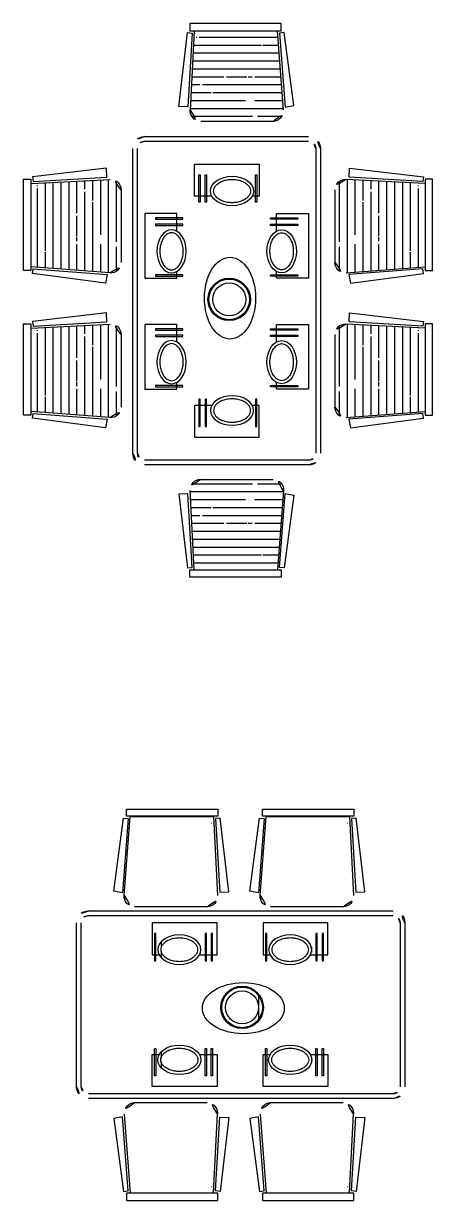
# Model space of a CAD drawing. Header units: millimetres. Extents: x -36495272392165 to 352544598049420, y -228287860276617 to 83349.
# Drawn here: x 961484830891.1 to 961484830959.8, y -675590104409.5 to -675590104211.9 of the extents above; entities that cross this region are included whole.
import ezdxf

# ---------------------------------------------------------------- set-up
doc = ezdxf.new("R2010")
doc.units = ezdxf.units.MM
doc.header["$MEASUREMENT"] = 0

# ---------------------------------------------------------------- blocks, each defined once
blk = doc.blocks.new('dining_sets')
at = {"color": 18, "true_color": 0x000000}
for p, q in [((12056.5, 5662.9), (12092.7, 5977.4)), ((12092.7, 5977.4), (12113.3, 5975.5)), ((12113.3, 5975.5), (12094.2, 5661)), ((12103.5, 6016.3), (12103.5, 5985.7)), ((12492.3, 6016.3), (12103.5, 6016.3)), ((12103.5, 5985.7), (12492.3, 5985.7)), ((12121.5, 5983.9), (12104.1, 5646.9)), ((12477, 5983.9), (12121.5, 5983.9)), ((12502.9, 5648.1), (12477, 5983.9)), ((12505.8, 5977.4), (12485.2, 5975.5)), ((12485.2, 5975.5), (12509.7, 5659.2)), ((12492.3, 5985.7), (12492.3, 6016.3)), ((12546.5, 5666.5), (12505.8, 5977.4)), ((12408.6, 5923.2), (12118.3, 5923.2)), ((12132.3, 5956.9), (12130.5, 5956.9)), ((12479.1, 5956.9), (12143.1, 5956.9)), ((12481.7, 5923.2), (12414, 5923.2)), ((12484.3, 5889.4), (12116.6, 5889.4)), ((12486.9, 5855.7), (12114.9, 5855.7)), ((12248.4, 5788.2), (12111.4, 5788.2)), ((12489.5, 5821.9), (12113.1, 5821.9)), ((12345.6, 5788.2), (12259.2, 5788.2)), ((12368.1, 5788.2), (12351, 5788.2)), ((12492.1, 5788.2), (12380.7, 5788.2)), ((12145.8, 5754.4), (12109.7, 5754.4)), ((12494.7, 5754.4), (12157.5, 5754.4)), ((12340.2, 5686.9), (12106.2, 5686.9)), ((12193.5, 5720.7), (12107.9, 5720.7)), ((12497.3, 5720.7), (12201.6, 5720.7)), ((12499.9, 5686.9), (12380.7, 5686.9)), ((12094.2, 5661), (12056.5, 5662.9)), ((12502.5, 5653.2), (12104.4, 5653.2)), ((12509.7, 5659.2), (12546.5, 5666.5)), ((12369.9, 5619.4), (12111.8, 5619.4)), ((12149.1, 5599.6), (12458.1, 5599.6)), ((12495.3, 5619.4), (12391.5, 5619.4)), ((11909.7, 5534), (12609.7, 5534)), ((11859.7, 4184), (11859.7, 5484)), ((11879.7, 4184), (11879.7, 5484)), ((11909.7, 5514), (12609.7, 5514)), ((12639.7, 5484), (12639.7, 4184)), ((12659.7, 5484), (12659.7, 4184)), ((11746.7, 5399.2), (11432.1, 5363)), ((11748.6, 5361.5), (11746.7, 5399.2)), ((12122.4, 5280.1), (12122.4, 5416.2)), ((12122.4, 5416.2), (12398.6, 5416.2)), ((12141, 5370.8), (12146.7, 5370.8)), ((12141, 5254.2), (12141, 5370.8)), ((12146.7, 5370.8), (12146.7, 5254.2)), ((12167.7, 5370.8), (12173.4, 5370.8)), ((12167.7, 5254.2), (12167.7, 5370.8)), ((12173.4, 5370.8), (12173.4, 5254.2)), ((12383.2, 5370.8), (12388.8, 5370.8)), ((12383.2, 5254.2), (12383.2, 5370.8)), ((12388.8, 5370.8), (12388.8, 5254.2)), ((12398.6, 5416.2), (12398.6, 5280.1)), ((12782.7, 5361.5), (12784.6, 5399.2)), ((12784.6, 5399.2), (13099.1, 5363)), ((11393.2, 5352.2), (11423.8, 5352.2)), ((11393.2, 4963.4), (11393.2, 5352.2)), ((11423.8, 5352.2), (11423.8, 4963.4)), ((11425.6, 5334.2), (11762.6, 5351.5)), ((11432.1, 5363), (11434, 5342.4)), ((11434, 5342.4), (11748.6, 5361.5)), ((11452.6, 5323.4), (11452.6, 5325.2)), ((11486.4, 5047.1), (11486.4, 5337.3)), ((11520.1, 4971.4), (11520.1, 5339)), ((11553.9, 4968.8), (11553.9, 5340.8)), ((11587.6, 4966.2), (11587.6, 5342.5)), ((11621.4, 5207.3), (11621.4, 5344.3)), ((11655.1, 5309.9), (11655.1, 5346)), ((11688.9, 5262.2), (11688.9, 5347.7)), ((11722.6, 5115.5), (11722.6, 5349.5)), ((11756.4, 4953.1), (11756.4, 5351.2)), ((11790.1, 5085.8), (11790.1, 5343.9)), ((12741.1, 5085.8), (12741.1, 5343.9)), ((13105.6, 5334.2), (12768.6, 5351.5)), ((12774.9, 4953.1), (12774.9, 5351.2)), ((13097.2, 5342.4), (12782.7, 5361.5)), ((12808.6, 5115.5), (12808.6, 5349.5)), ((12842.4, 5262.2), (12842.4, 5347.7)), ((12876.1, 5309.9), (12876.1, 5346)), ((12909.9, 5207.3), (12909.9, 5344.3)), ((12943.6, 4966.2), (12943.6, 5342.5)), ((12977.4, 4968.8), (12977.4, 5340.8)), ((13011.1, 4971.4), (13011.1, 5339)), ((13044.9, 5047.1), (13044.9, 5337.3)), ((13078.6, 5323.4), (13078.6, 5325.2)), ((13099.1, 5363), (13097.2, 5342.4)), ((13138, 5352.2), (13107.4, 5352.2)), ((13107.4, 5352.2), (13107.4, 4963.4)), ((13138, 4963.4), (13138, 5352.2)), ((11452.6, 4976.6), (11452.6, 5312.6)), ((11655.1, 4960.9), (11655.1, 5298.2)), ((11809.9, 5306.6), (11809.9, 4997.6)), ((12197, 5280.1), (12122.4, 5280.1)), ((12398.6, 5280.1), (12369.3, 5280.1)), ((12721.3, 5306.6), (12721.3, 4997.6)), ((12876.1, 4960.9), (12876.1, 5298.2)), ((13078.6, 4976.6), (13078.6, 5312.6)), ((11688.9, 4958.3), (11688.9, 5254.1)), ((12146.7, 5254.2), (12141, 5254.2)), ((12173.4, 5254.2), (12167.7, 5254.2)), ((12388.8, 5254.2), (12383.2, 5254.2)), ((12842.4, 4958.3), (12842.4, 5254.1)), ((11621.4, 5110.1), (11621.4, 5196.5)), ((11910.7, 5206), (11910.7, 4929.8)), ((12046.7, 5206), (11910.7, 5206)), ((11956, 5187.3), (11956, 5181.7)), ((12072.7, 5187.3), (11956, 5187.3)), ((11956, 5181.7), (12072.7, 5181.7)), ((12046.7, 5131.4), (12046.7, 5206)), ((12072.7, 5181.7), (12072.7, 5187.3)), ((12446.7, 5181.7), (12446.7, 5187.3)), ((12446.7, 5187.3), (12563.3, 5187.3)), ((12563.3, 5181.7), (12446.7, 5181.7)), ((12472.6, 5206), (12608.7, 5206)), ((12472.6, 5131.4), (12472.6, 5206)), ((12563.3, 5187.3), (12563.3, 5181.7)), ((12608.7, 5206), (12608.7, 4929.8)), ((12909.9, 5110.1), (12909.9, 5196.5)), ((11956, 5160.6), (11956, 5154.9)), ((12072.7, 5160.6), (11956, 5160.6)), ((11956, 5154.9), (12072.7, 5154.9)), ((12072.7, 5154.9), (12072.7, 5160.6)), ((12446.7, 5154.9), (12446.7, 5160.6)), ((12446.7, 5160.6), (12563.3, 5160.6)), ((12563.3, 5154.9), (12446.7, 5154.9)), ((12563.3, 5160.6), (12563.3, 5154.9)), ((11621.4, 5087.6), (11621.4, 5104.7)), ((11621.4, 4963.6), (11621.4, 5075)), ((11722.6, 4955.7), (11722.6, 5075)), ((12808.6, 4955.7), (12808.6, 5075)), ((12909.9, 5087.6), (12909.9, 5104.7)), ((12909.9, 4963.6), (12909.9, 5075)), ((11486.4, 4974), (11486.4, 5041.7)), ((11790.1, 4960.3), (11790.1, 5064.2)), ((12741.1, 4960.3), (12741.1, 5064.2)), ((13044.9, 4974), (13044.9, 5041.7)), ((11761.5, 4952.7), (11425.6, 4978.7)), ((11432.1, 4949.9), (11434, 4970.5)), ((11434, 4970.5), (11750.4, 4946)), ((12769.8, 4952.7), (13105.6, 4978.7)), ((13097.2, 4970.5), (12780.9, 4946)), ((13099.1, 4949.9), (13097.2, 4970.5)), ((11423.8, 4963.4), (11393.2, 4963.4)), ((11743.1, 4909.2), (11432.1, 4949.9)), ((11750.4, 4946), (11743.1, 4909.2)), ((11910.7, 4929.8), (12046.7, 4929.8)), ((11956, 4945.2), (11956, 4939.5)), ((12072.7, 4945.2), (11956, 4945.2)), ((11956, 4939.5), (12072.7, 4939.5)), ((12046.7, 4929.8), (12046.7, 4959)), ((12072.7, 4939.5), (12072.7, 4945.2)), ((12446.7, 4939.5), (12446.7, 4945.2)), ((12446.7, 4945.2), (12563.3, 4945.2)), ((12563.3, 4939.5), (12446.7, 4939.5)), ((12472.6, 4929.8), (12472.6, 4959)), ((12608.7, 4929.8), (12472.6, 4929.8)), ((12563.3, 4945.2), (12563.3, 4939.5)), ((12780.9, 4946), (12788.2, 4909.2)), ((12788.2, 4909.2), (13099.1, 4949.9)), ((13107.4, 4963.4), (13138, 4963.4)), ((11746.7, 4782.2), (11432.1, 4746.1)), ((11748.6, 4744.5), (11746.7, 4782.2)), ((12782.7, 4744.5), (12784.6, 4782.2)), ((12784.6, 4782.2), (13099.1, 4746.1)), ((11393.2, 4735.2), (11423.8, 4735.2)), ((11393.2, 4346.4), (11393.2, 4735.2)), ((11423.8, 4735.2), (11423.8, 4346.4)), ((11425.6, 4717.2), (11762.6, 4734.6)), ((11432.1, 4746.1), (11434, 4725.4)), ((11434, 4725.4), (11748.6, 4744.5)), ((11486.4, 4430.1), (11486.4, 4720.4)), ((11520.1, 4354.4), (11520.1, 4722.1)), ((11553.9, 4351.8), (11553.9, 4723.9)), ((11587.6, 4349.2), (11587.6, 4725.6)), ((11621.4, 4590.3), (11621.4, 4727.3)), ((11655.1, 4692.9), (11655.1, 4729.1)), ((11688.9, 4645.2), (11688.9, 4730.8)), ((11722.6, 4498.5), (11722.6, 4732.5)), ((11756.4, 4336.2), (11756.4, 4734.3)), ((11790.1, 4468.8), (11790.1, 4727)), ((11910.7, 4733), (11910.7, 4456.8)), ((12046.7, 4733), (11910.7, 4733)), ((12046.7, 4658.4), (12046.7, 4733)), ((12472.6, 4733), (12608.7, 4733)), ((12472.6, 4658.4), (12472.6, 4733)), ((12608.7, 4733), (12608.7, 4456.8)), ((12741.1, 4468.8), (12741.1, 4727)), ((13105.6, 4717.2), (12768.6, 4734.6)), ((12774.9, 4336.2), (12774.9, 4734.3)), ((13097.2, 4725.4), (12782.7, 4744.5)), ((12808.6, 4498.5), (12808.6, 4732.5)), ((12842.4, 4645.2), (12842.4, 4730.8)), ((12876.1, 4692.9), (12876.1, 4729.1)), ((12909.9, 4590.3), (12909.9, 4727.3)), ((12943.6, 4349.2), (12943.6, 4725.6)), ((12977.4, 4351.8), (12977.4, 4723.9)), ((13011.1, 4354.4), (13011.1, 4722.1)), ((13044.9, 4430.1), (13044.9, 4720.4)), ((13099.1, 4746.1), (13097.2, 4725.4)), ((13107.4, 4735.2), (13107.4, 4346.4)), ((13138, 4735.2), (13107.4, 4735.2)), ((13138, 4346.4), (13138, 4735.2)), ((11452.6, 4706.4), (11452.6, 4708.2)), ((11452.6, 4359.7), (11452.6, 4695.6)), ((11655.1, 4344), (11655.1, 4681.2)), ((11809.9, 4689.7), (11809.9, 4380.7)), ((11956, 4714.4), (11956, 4708.7)), ((12072.7, 4714.4), (11956, 4714.4)), ((11956, 4708.7), (12072.7, 4708.7)), ((11956, 4687.6), (11956, 4682)), ((12072.7, 4687.6), (11956, 4687.6)), ((11956, 4682), (12072.7, 4682)), ((12072.7, 4708.7), (12072.7, 4714.4)), ((12072.7, 4682), (12072.7, 4687.6)), ((12446.7, 4708.7), (12446.7, 4714.4)), ((12446.7, 4714.4), (12563.3, 4714.4)), ((12563.3, 4708.7), (12446.7, 4708.7)), ((12446.7, 4682), (12446.7, 4687.6)), ((12446.7, 4687.6), (12563.3, 4687.6)), ((12563.3, 4682), (12446.7, 4682)), ((12563.3, 4714.4), (12563.3, 4708.7)), ((12563.3, 4687.6), (12563.3, 4682)), ((12721.3, 4689.7), (12721.3, 4380.7)), ((12876.1, 4344), (12876.1, 4681.2)), ((13078.6, 4706.4), (13078.6, 4708.2)), ((13078.6, 4359.7), (13078.6, 4695.6)), ((11688.9, 4341.4), (11688.9, 4637.1)), ((12842.4, 4341.4), (12842.4, 4637.1)), ((11621.4, 4493.1), (11621.4, 4579.5)), ((12909.9, 4493.1), (12909.9, 4579.5)), ((11621.4, 4470.6), (11621.4, 4487.7)), ((11956, 4472.2), (11956, 4466.5)), ((12072.7, 4472.2), (11956, 4472.2)), ((12046.7, 4456.8), (12046.7, 4486)), ((12072.7, 4466.5), (12072.7, 4472.2)), ((12446.7, 4466.5), (12446.7, 4472.2)), ((12446.7, 4472.2), (12563.3, 4472.2)), ((12472.6, 4456.8), (12472.6, 4486)), ((12563.3, 4472.2), (12563.3, 4466.5)), ((12909.9, 4470.6), (12909.9, 4487.7)), ((11486.4, 4357.1), (11486.4, 4424.7)), ((11621.4, 4346.6), (11621.4, 4458)), ((11722.6, 4338.8), (11722.6, 4458)), ((11790.1, 4343.4), (11790.1, 4447.2)), ((11910.7, 4456.8), (12046.7, 4456.8)), ((11956, 4466.5), (12072.7, 4466.5)), ((12563.3, 4466.5), (12446.7, 4466.5)), ((12608.7, 4456.8), (12472.6, 4456.8)), ((12741.1, 4343.4), (12741.1, 4447.2)), ((12808.6, 4338.8), (12808.6, 4458)), ((12909.9, 4346.6), (12909.9, 4458)), ((13044.9, 4357.1), (13044.9, 4424.7)), ((12197, 4387.9), (12122.4, 4387.9)), ((12122.4, 4387.9), (12122.4, 4251.8)), ((12146.7, 4413.8), (12141, 4413.8)), ((12141, 4413.8), (12141, 4297.2)), ((12146.7, 4297.2), (12146.7, 4413.8)), ((12173.4, 4413.8), (12167.7, 4413.8)), ((12167.7, 4413.8), (12167.7, 4297.2)), ((12173.4, 4297.2), (12173.4, 4413.8)), ((12398.6, 4387.9), (12369.3, 4387.9)), ((12388.8, 4413.8), (12383.2, 4413.8)), ((12383.2, 4413.8), (12383.2, 4297.2)), ((12388.8, 4297.2), (12388.8, 4413.8)), ((12398.6, 4251.8), (12398.6, 4387.9)), ((11423.8, 4346.4), (11393.2, 4346.4)), ((11761.5, 4335.8), (11425.6, 4361.7)), ((11432.1, 4332.9), (11434, 4353.6)), ((11743.1, 4292.3), (11432.1, 4332.9)), ((11434, 4353.6), (11750.4, 4329.1)), ((11750.4, 4329.1), (11743.1, 4292.3)), ((12769.8, 4335.8), (13105.6, 4361.7)), ((13097.2, 4353.6), (12780.9, 4329.1)), ((12780.9, 4329.1), (12788.2, 4292.3)), ((12788.2, 4292.3), (13099.1, 4332.9)), ((13099.1, 4332.9), (13097.2, 4353.6)), ((13107.4, 4346.4), (13138, 4346.4)), ((12141, 4297.2), (12146.7, 4297.2)), ((12167.7, 4297.2), (12173.4, 4297.2)), ((12383.2, 4297.2), (12388.8, 4297.2)), ((12122.4, 4251.8), (12398.6, 4251.8)), ((12609.7, 4154), (11909.7, 4154)), ((12609.7, 4134), (11909.7, 4134)), ((12149.1, 4072.4), (12458.1, 4072.4)), ((12121.5, 3688.1), (12104.1, 4025)), ((12502.5, 4018.8), (12104.4, 4018.8)), ((12369.9, 4052.6), (12111.8, 4052.6)), ((12495.3, 4052.6), (12391.5, 4052.6)), ((12502.9, 4023.9), (12477, 3688.1)), ((12094.2, 4011), (12056.5, 4009.1)), ((12056.5, 4009.1), (12092.7, 3694.5)), ((12113.3, 3696.4), (12094.2, 4011)), ((12340.2, 3985.1), (12106.2, 3985.1)), ((12499.9, 3985.1), (12380.7, 3985.1)), ((12485.2, 3696.4), (12509.7, 4012.8)), ((12546.5, 4005.5), (12505.8, 3694.5)), ((12509.7, 4012.8), (12546.5, 4005.5)), ((12193.5, 3951.3), (12107.9, 3951.3)), ((12145.8, 3917.6), (12109.7, 3917.6)), ((12494.7, 3917.6), (12157.5, 3917.6)), ((12497.3, 3951.3), (12201.6, 3951.3)), ((12248.4, 3883.8), (12111.4, 3883.8)), ((12345.6, 3883.8), (12259.2, 3883.8)), ((12368.1, 3883.8), (12351, 3883.8)), ((12492.1, 3883.8), (12380.7, 3883.8)), ((12489.5, 3850.1), (12113.1, 3850.1)), ((12486.9, 3816.3), (12114.9, 3816.3)), ((12484.3, 3782.6), (12116.6, 3782.6)), ((12408.6, 3748.8), (12118.3, 3748.8)), ((12479.1, 3715.1), (12120.1, 3715.1)), ((12481.7, 3748.8), (12414, 3748.8)), ((12092.7, 3694.5), (12113.3, 3696.4)), ((12103.5, 3655.7), (12103.5, 3686.3)), ((12103.5, 3686.3), (12492.3, 3686.3)), ((12505.8, 3694.5), (12485.2, 3696.4)), ((12492.3, 3686.3), (12492.3, 3655.7)), ((12492.3, 3655.7), (12103.5, 3655.7)), ((11833.2, 2636.1), (11833.2, 2666.7)), ((11833.2, 2666.7), (12222, 2666.7)), ((12222, 2666.7), (12222, 2636.1)), ((12413.4, 2666.7), (12802.2, 2666.7)), ((12413.4, 2636.1), (12413.4, 2666.7)), ((12802.2, 2666.7), (12802.2, 2636.1)), ((11779, 2316.9), (11819.7, 2627.8)), ((11840.3, 2625.9), (11815.8, 2309.6)), ((11819.7, 2627.8), (11840.3, 2625.9)), ((11822.6, 2298.5), (11848.5, 2634.3)), ((12222, 2636.1), (11833.2, 2636.1)), ((11848.5, 2634.3), (12204, 2634.3)), ((11968.5, 2636.1), (11970.3, 2634.3)), ((12041.3, 2636.1), (12041.3, 2634.3)), ((12204, 2634.3), (12221.4, 2297.3)), ((12232.8, 2627.8), (12212.2, 2625.9)), ((12212.2, 2625.9), (12231.3, 2311.4)), ((12269, 2313.3), (12232.8, 2627.8)), ((12359.2, 2316.9), (12399.9, 2627.8)), ((12420.5, 2625.9), (12396, 2309.6)), ((12399.9, 2627.8), (12420.5, 2625.9)), ((12402.7, 2298.5), (12428.7, 2634.3)), ((12802.2, 2636.1), (12413.4, 2636.1)), ((12428.7, 2634.3), (12784.2, 2634.3)), ((12548.7, 2636.1), (12550.5, 2634.3)), ((12621.4, 2636.1), (12621.4, 2634.3)), ((12784.2, 2634.3), (12801.6, 2297.3)), ((12813, 2627.8), (12792.4, 2625.9)), ((12792.4, 2625.9), (12811.5, 2311.4)), ((12849.2, 2313.3), (12813, 2627.8)), ((12193.2, 2607.3), (12195, 2607.3)), ((12773.4, 2607.3), (12775.2, 2607.3)), ((11815.8, 2309.6), (11779, 2316.9)), ((12231.3, 2311.4), (12269, 2313.3)), ((12396, 2309.6), (12359.2, 2316.9)), ((12811.5, 2311.4), (12849.2, 2313.3)), ((11669.8, 2232), (12969.8, 2232)), ((11669.8, 2212), (12969.8, 2212)), ((12176.4, 2250), (11867.4, 2250)), ((12756.6, 2250), (12447.6, 2250)), ((11619.8, 1482), (11619.8, 2182)), ((11639.8, 1482), (11639.8, 2182)), ((11942.6, 2181), (11942.6, 2045)), ((12218.8, 2181), (11942.6, 2181)), ((12218.8, 2045), (12218.8, 2181)), ((12691.8, 2181), (12415.5, 2181)), ((12415.5, 2181), (12415.5, 2045)), ((12691.8, 2045), (12691.8, 2181)), ((12999.8, 2182), (12999.8, 1482)), ((13019.8, 2182), (13019.8, 1482)), ((11952.3, 2135.7), (11952.3, 2019)), ((11957.9, 2135.7), (11952.3, 2135.7)), ((11957.9, 2019), (11957.9, 2135.7)), ((12167.7, 2135.7), (12167.7, 2019)), ((12173.4, 2135.7), (12167.7, 2135.7)), ((12173.4, 2019), (12173.4, 2135.7)), ((12194.5, 2135.7), (12194.5, 2019)), ((12200.1, 2135.7), (12194.5, 2135.7)), ((12200.1, 2019), (12200.1, 2135.7)), ((12425.3, 2135.7), (12425.3, 2019)), ((12430.9, 2135.7), (12425.3, 2135.7)), ((12430.9, 2019), (12430.9, 2135.7)), ((12640.7, 2135.7), (12640.7, 2019)), ((12646.4, 2135.7), (12640.7, 2135.7)), ((12646.4, 2019), (12646.4, 2135.7)), ((12667.5, 2135.7), (12667.5, 2019)), ((12673.1, 2135.7), (12667.5, 2135.7)), ((12673.1, 2019), (12673.1, 2135.7)), ((11980, 2100.1), (11980, 2074.4)), ((11980, 2059.2), (11980, 2033.6)), ((12621.4, 2078), (12621.4, 2055.7)), ((11942.6, 2045), (11971.8, 2045)), ((11952.3, 2019), (11957.9, 2019)), ((12144.2, 2045), (12218.8, 2045)), ((12167.7, 2019), (12173.4, 2019)), ((12194.5, 2019), (12200.1, 2019)), ((12415.5, 2045), (12444.8, 2045)), ((12425.3, 2019), (12430.9, 2019)), ((12617.1, 2045), (12691.8, 2045)), ((12640.7, 2019), (12646.4, 2019)), ((12667.5, 2019), (12673.1, 2019)), ((12396.4, 1877.6), (12396.4, 1763.7)), ((11942.6, 1619.1), (11971.8, 1619.1)), ((11942.6, 1483), (11942.6, 1619.1)), ((11952.3, 1645), (11957.9, 1645)), ((11952.3, 1528.4), (11952.3, 1645)), ((11957.9, 1645), (11957.9, 1528.4)), ((11980, 1630.4), (11980, 1604.8)), ((12144.2, 1619.1), (12218.8, 1619.1)), ((12167.7, 1645), (12173.4, 1645)), ((12167.7, 1528.4), (12167.7, 1645)), ((12173.4, 1645), (12173.4, 1528.4)), ((12194.5, 1645), (12200.1, 1645)), ((12194.5, 1528.4), (12194.5, 1645)), ((12200.1, 1645), (12200.1, 1528.4)), ((12218.8, 1619.1), (12218.8, 1483)), ((12415.5, 1619.1), (12444.8, 1619.1)), ((12415.5, 1483), (12415.5, 1619.1)), ((12425.3, 1645), (12430.9, 1645)), ((12425.3, 1528.4), (12425.3, 1645)), ((12430.9, 1645), (12430.9, 1528.4)), ((12617.1, 1619.1), (12691.8, 1619.1)), ((12621.4, 1608.4), (12621.4, 1586.1)), ((12640.7, 1645), (12646.4, 1645)), ((12640.7, 1528.4), (12640.7, 1645)), ((12646.4, 1645), (12646.4, 1528.4)), ((12667.5, 1645), (12673.1, 1645)), ((12667.5, 1528.4), (12667.5, 1645)), ((12673.1, 1645), (12673.1, 1528.4)), ((12691.8, 1619.1), (12691.8, 1483)), ((11980, 1589.6), (11980, 1564)), ((11957.9, 1528.4), (11952.3, 1528.4)), ((12173.4, 1528.4), (12167.7, 1528.4)), ((12200.1, 1528.4), (12194.5, 1528.4)), ((12430.9, 1528.4), (12425.3, 1528.4)), ((12646.4, 1528.4), (12640.7, 1528.4)), ((12673.1, 1528.4), (12667.5, 1528.4)), ((12218.8, 1483), (11942.6, 1483)), ((12691.8, 1483), (12415.5, 1483)), ((12969.8, 1452), (11669.8, 1452)), ((12969.8, 1432), (11669.8, 1432)), ((12176.4, 1414.1), (11867.4, 1414.1)), ((12756.6, 1414.1), (12447.6, 1414.1)), ((11822.6, 1365.6), (11848.5, 1029.8)), ((12204, 1029.8), (12221.4, 1366.7)), ((12402.7, 1365.6), (12428.7, 1029.8)), ((12784.2, 1029.8), (12801.6, 1366.7)), ((11815.8, 1354.5), (11779, 1347.2)), ((11779, 1347.2), (11819.7, 1036.2)), ((11840.3, 1038.1), (11815.8, 1354.5)), ((12212.2, 1038.1), (12231.3, 1352.7)), ((12231.3, 1352.7), (12269, 1350.8)), ((12269, 1350.8), (12232.8, 1036.2)), ((12396, 1354.5), (12359.2, 1347.2)), ((12359.2, 1347.2), (12399.9, 1036.2)), ((12420.5, 1038.1), (12396, 1354.5)), ((12792.4, 1038.1), (12811.5, 1352.7)), ((12811.5, 1352.7), (12849.2, 1350.8)), ((12849.2, 1350.8), (12813, 1036.2)), ((12193.2, 1056.8), (12195, 1056.8)), ((12773.4, 1056.8), (12775.2, 1056.8)), ((11819.7, 1036.2), (11840.3, 1038.1)), ((12222, 1028), (11833.2, 1028)), ((11833.2, 1028), (11833.2, 997.4)), ((11968.5, 1028), (11970.3, 1029.8)), ((12041.3, 1028), (12041.3, 1029.8)), ((12232.8, 1036.2), (12212.2, 1038.1)), ((12222, 997.4), (12222, 1028)), ((12399.9, 1036.2), (12420.5, 1038.1)), ((12802.2, 1028), (12413.4, 1028)), ((12413.4, 1028), (12413.4, 997.4)), ((12548.7, 1028), (12550.5, 1029.8)), ((12621.4, 1028), (12621.4, 1029.8)), ((12813, 1036.2), (12792.4, 1038.1)), ((12802.2, 997.4), (12802.2, 1028)), ((11833.2, 997.4), (12222, 997.4)), ((12413.4, 997.4), (12802.2, 997.4))]:
    blk.add_line(p, q, dxfattribs=at)
for centre, radius in [((12271, 4840), 90.7), ((12271, 4840), 86.7), ((12271, 4840), 70.5), ((12325.8, 1820.7), 90.7), ((12325.8, 1820.7), 86.7), ((12325.8, 1820.7), 70.5)]:
    blk.add_circle(centre, radius, dxfattribs=at)
for centre, radius, start, end in [((12149.1, 5644.6), 45, 177.0506, 270), ((12458.1, 5644.6), 45, 270, 4.4192), ((11909.7, 5484), 50, 90, 180), ((12609.7, 5484), 50, 0, 90), ((11909.7, 5484), 30, 90, 180), ((12609.7, 5484), 30, 0, 90), ((11764.9, 5306.6), 45, 0, 92.9494), ((12766.3, 5306.6), 45, 87.0506, 180), ((11764.9, 4997.6), 45, 265.5808, 0), ((12766.3, 4997.6), 45, 180, 274.4192), ((11764.9, 4689.7), 45, 0, 92.9494), ((12766.3, 4689.7), 45, 87.0506, 180), ((11764.9, 4380.7), 45, 265.5808, 0), ((12766.3, 4380.7), 45, 180, 274.4192), ((11909.7, 4184), 50, 180, 270), ((11909.7, 4184), 30, 180, 270), ((12609.7, 4184), 30, 270, 0), ((12609.7, 4184), 50, 270, 0), ((12149.1, 4027.4), 45, 90, 182.9494), ((12458.1, 4027.4), 45, 355.5808, 90), ((11867.4, 2295), 45, 175.5808, 270), ((12176.4, 2295), 45, 270, 2.9494), ((12447.6, 2295), 45, 175.5808, 270), ((12756.6, 2295), 45, 270, 2.9494), ((11669.8, 2182), 50, 90, 180), ((11669.8, 2182), 30, 90, 180), ((12969.8, 2182), 50, 360, 90), ((12969.8, 2182), 30, 360, 90), ((11669.8, 1482), 50, 180, 270), ((11669.8, 1482), 30, 180, 270), ((12969.8, 1482), 50, 270, 0), ((12969.8, 1482), 30, 270, 0), ((11867.4, 1369.1), 45, 90, 184.4192), ((12176.4, 1369.1), 45, 357.0506, 90), ((12447.6, 1369.1), 45, 90, 184.4192), ((12756.6, 1369.1), 45, 357.0506, 90)]:
    blk.add_arc(centre, radius, start, end, dxfattribs=at)
for centre, major_axis, ratio in [((12283.1, 5302), (-91.9, 0), 0.682819), ((12494.5, 5045.2), (0, 91.9), 0.682819), ((12274.3, 4845.3), (0, -174.6), 0.62413), ((12494.5, 4572.2), (0, 91.9), 0.682819), ((12331.1, 1817.4), (-174.6, 0), 0.62413), ((12058, 1597.2), (91.9, 0), 0.682819), ((12531, 1597.2), (91.9, 0), 0.682819)]:
    blk.add_ellipse(centre, major_axis=major_axis, ratio=ratio, dxfattribs=at)
at = {"color": 18, "true_color": 0x000000, "extrusion": (0, 0, -1)}
for centre, major_axis in [((12024.9, 5045.2), (0, 91.9)), ((12024.9, 4572.2), (0, 91.9)), ((12283.1, 4366), (-91.9, 0)), ((12058, 2066.8), (91.9, 0)), ((12531, 2066.8), (91.9, 0))]:
    blk.add_ellipse(centre, major_axis=major_axis, ratio=0.682819, dxfattribs=at)
at = {"color": 18, "true_color": 0x000000}
for points in [[(12204.2, 5302), (12204.2, 5298.5), (12204.7, 5294.9), (12207.5, 5287.3), (12209.8, 5283.4), (12214.6, 5277.6), (12216.4, 5275.6), (12220.6, 5271.8), (12222.9, 5270), (12230.5, 5264.8), (12236.4, 5261.8), (12246, 5258.1), (12249.3, 5257), (12256.1, 5255.2), (12259.5, 5254.4), (12266.3, 5253.3), (12269.8, 5252.8), (12276.5, 5252.3), (12279.7, 5252.2), (12286.6, 5252.2), (12289.8, 5252.3), (12296.5, 5252.8), (12300, 5253.3), (12306.8, 5254.4), (12310.2, 5255.2), (12317, 5257), (12320.3, 5258.1), (12329.9, 5261.8), (12335.8, 5264.8), (12343.4, 5270), (12345.7, 5271.8), (12349.9, 5275.6), (12351.7, 5277.6), (12356.5, 5283.4), (12358.7, 5287.3), (12361.5, 5294.9), (12362.1, 5298.5), (12362.1, 5305.4), (12361.5, 5309), (12358.7, 5316.6), (12356.5, 5320.6), (12351.7, 5326.4), (12349.9, 5328.3), (12345.7, 5332.1), (12343.4, 5333.9), (12335.8, 5339.1), (12329.9, 5342.2), (12320.3, 5345.8), (12317, 5346.9), (12310.2, 5348.7), (12306.8, 5349.5), (12300, 5350.7), (12296.5, 5351.1), (12289.8, 5351.7), (12286.6, 5351.8), (12279.7, 5351.8), (12276.5, 5351.7), (12269.8, 5351.1), (12266.3, 5350.7), (12259.5, 5349.5), (12256.1, 5348.7), (12249.3, 5346.9), (12246, 5345.8), (12236.4, 5342.2), (12230.5, 5339.1), (12222.9, 5333.9), (12220.6, 5332.1), (12216.4, 5328.3), (12214.6, 5326.4), (12209.8, 5320.6), (12207.5, 5316.6), (12204.7, 5309), (12204.2, 5305.4), (12204.2, 5302)], [(12024.9, 5124.2), (12028.3, 5124.2), (12031.9, 5123.6), (12039.5, 5120.8), (12043.4, 5118.6), (12049.3, 5113.8), (12051.2, 5111.9), (12055, 5107.7), (12056.8, 5105.4), (12062, 5097.8), (12065.1, 5091.9), (12068.7, 5082.3), (12069.8, 5079), (12071.6, 5072.3), (12072.4, 5068.8), (12073.6, 5062), (12074, 5058.5), (12074.5, 5051.8), (12074.7, 5048.6), (12074.7, 5041.7), (12074.5, 5038.5), (12074, 5031.8), (12073.6, 5028.3), (12072.4, 5021.6), (12071.6, 5018.1), (12069.8, 5011.4), (12068.7, 5008.1), (12065.1, 4998.5), (12062, 4992.6), (12056.8, 4985), (12055, 4982.6), (12051.2, 4978.5), (12049.3, 4976.6), (12043.4, 4971.8), (12039.5, 4969.6), (12031.9, 4966.8), (12028.3, 4966.2), (12021.4, 4966.2), (12017.8, 4966.8), (12010.2, 4969.6), (12006.3, 4971.8), (12000.4, 4976.6), (11998.5, 4978.5), (11994.7, 4982.6), (11992.9, 4985), (11987.7, 4992.6), (11984.7, 4998.5), (11981, 5008.1), (11979.9, 5011.4), (11978.1, 5018.1), (11977.3, 5021.6), (11976.2, 5028.3), (11975.7, 5031.8), (11975.2, 5038.5), (11975, 5041.7), (11975, 5048.6), (11975.2, 5051.8), (11975.7, 5058.5), (11976.2, 5062), (11977.3, 5068.8), (11978.1, 5072.3), (11979.9, 5079), (11981, 5082.3), (11984.7, 5091.9), (11987.7, 5097.8), (11992.9, 5105.4), (11994.7, 5107.7), (11998.5, 5111.9), (12000.4, 5113.8), (12006.3, 5118.6), (12010.2, 5120.8), (12017.8, 5123.6), (12021.4, 5124.2), (12024.9, 5124.2)], [(12494.5, 5124.2), (12491, 5124.2), (12487.4, 5123.6), (12479.9, 5120.8), (12475.9, 5118.6), (12470.1, 5113.8), (12468.1, 5111.9), (12464.3, 5107.7), (12462.5, 5105.4), (12457.3, 5097.8), (12454.3, 5091.9), (12450.6, 5082.3), (12449.5, 5079), (12447.7, 5072.3), (12447, 5068.8), (12445.8, 5062), (12445.4, 5058.5), (12444.8, 5051.8), (12444.7, 5048.6), (12444.7, 5041.7), (12444.8, 5038.5), (12445.4, 5031.8), (12445.8, 5028.3), (12447, 5021.6), (12447.7, 5018.1), (12449.5, 5011.4), (12450.6, 5008.1), (12454.3, 4998.5), (12457.3, 4992.6), (12462.5, 4985), (12464.3, 4982.6), (12468.1, 4978.5), (12470.1, 4976.6), (12475.9, 4971.8), (12479.9, 4969.6), (12487.4, 4966.8), (12491, 4966.2), (12497.9, 4966.2), (12501.5, 4966.8), (12509.1, 4969.6), (12513.1, 4971.8), (12518.9, 4976.6), (12520.8, 4978.5), (12524.6, 4982.6), (12526.4, 4985), (12531.6, 4992.6), (12534.7, 4998.5), (12538.4, 5008.1), (12539.4, 5011.4), (12541.2, 5018.1), (12542, 5021.6), (12543.2, 5028.3), (12543.6, 5031.8), (12544.2, 5038.5), (12544.3, 5041.7), (12544.3, 5048.6), (12544.2, 5051.8), (12543.6, 5058.5), (12543.2, 5062), (12542, 5068.8), (12541.2, 5072.3), (12539.4, 5079), (12538.4, 5082.3), (12534.7, 5091.9), (12531.6, 5097.8), (12526.4, 5105.4), (12524.6, 5107.7), (12520.8, 5111.9), (12518.9, 5113.8), (12513.1, 5118.6), (12509.1, 5120.8), (12501.5, 5123.6), (12497.9, 5124.2), (12494.5, 5124.2)], [(12024.9, 4651.2), (12028.3, 4651.2), (12031.9, 4650.6), (12039.5, 4647.8), (12043.4, 4645.6), (12049.3, 4640.8), (12051.2, 4638.9), (12055, 4634.8), (12056.8, 4632.4), (12062, 4624.8), (12065.1, 4618.9), (12068.7, 4609.3), (12069.8, 4606), (12071.6, 4599.3), (12072.4, 4595.8), (12073.6, 4589.1), (12074, 4585.6), (12074.5, 4578.9), (12074.7, 4575.7), (12074.7, 4568.8), (12074.5, 4565.6), (12074, 4558.9), (12073.6, 4555.3), (12072.4, 4548.6), (12071.6, 4545.1), (12069.8, 4538.4), (12068.7, 4535.1), (12065.1, 4525.5), (12062, 4519.6), (12056.8, 4512), (12055, 4509.7), (12051.2, 4505.5), (12049.3, 4503.6), (12043.4, 4498.8), (12039.5, 4496.6), (12031.9, 4493.8), (12028.3, 4493.2), (12021.4, 4493.2), (12017.8, 4493.8), (12010.2, 4496.6), (12006.3, 4498.8), (12000.4, 4503.6), (11998.5, 4505.5), (11994.7, 4509.7), (11992.9, 4512), (11987.7, 4519.6), (11984.7, 4525.5), (11981, 4535.1), (11979.9, 4538.4), (11978.1, 4545.1), (11977.3, 4548.6), (11976.2, 4555.3), (11975.7, 4558.9), (11975.2, 4565.6), (11975, 4568.8), (11975, 4575.7), (11975.2, 4578.9), (11975.7, 4585.6), (11976.2, 4589.1), (11977.3, 4595.8), (11978.1, 4599.3), (11979.9, 4606), (11981, 4609.3), (11984.7, 4618.9), (11987.7, 4624.8), (11992.9, 4632.4), (11994.7, 4634.8), (11998.5, 4638.9), (12000.4, 4640.8), (12006.3, 4645.6), (12010.2, 4647.8), (12017.8, 4650.6), (12021.4, 4651.2), (12024.9, 4651.2)], [(12494.5, 4651.2), (12491, 4651.2), (12487.4, 4650.6), (12479.9, 4647.8), (12475.9, 4645.6), (12470.1, 4640.8), (12468.1, 4638.9), (12464.3, 4634.8), (12462.5, 4632.4), (12457.3, 4624.8), (12454.3, 4618.9), (12450.6, 4609.3), (12449.5, 4606), (12447.7, 4599.3), (12447, 4595.8), (12445.8, 4589.1), (12445.4, 4585.6), (12444.8, 4578.9), (12444.7, 4575.7), (12444.7, 4568.8), (12444.8, 4565.6), (12445.4, 4558.9), (12445.8, 4555.3), (12447, 4548.6), (12447.7, 4545.1), (12449.5, 4538.4), (12450.6, 4535.1), (12454.3, 4525.5), (12457.3, 4519.6), (12462.5, 4512), (12464.3, 4509.7), (12468.1, 4505.5), (12470.1, 4503.6), (12475.9, 4498.8), (12479.9, 4496.6), (12487.4, 4493.8), (12491, 4493.2), (12497.9, 4493.2), (12501.5, 4493.8), (12509.1, 4496.6), (12513.1, 4498.8), (12518.9, 4503.6), (12520.8, 4505.5), (12524.6, 4509.7), (12526.4, 4512), (12531.6, 4519.6), (12534.7, 4525.5), (12538.4, 4535.1), (12539.4, 4538.4), (12541.2, 4545.1), (12542, 4548.6), (12543.2, 4555.3), (12543.6, 4558.9), (12544.2, 4565.6), (12544.3, 4568.8), (12544.3, 4575.7), (12544.2, 4578.9), (12543.6, 4585.6), (12543.2, 4589.1), (12542, 4595.8), (12541.2, 4599.3), (12539.4, 4606), (12538.4, 4609.3), (12534.7, 4618.9), (12531.6, 4624.8), (12526.4, 4632.4), (12524.6, 4634.8), (12520.8, 4638.9), (12518.9, 4640.8), (12513.1, 4645.6), (12509.1, 4647.8), (12501.5, 4650.6), (12497.9, 4651.2), (12494.5, 4651.2)], [(12204.2, 4366), (12204.2, 4369.5), (12204.7, 4373.1), (12207.5, 4380.6), (12209.8, 4384.6), (12214.6, 4390.4), (12216.4, 4392.4), (12220.6, 4396.2), (12222.9, 4398), (12230.5, 4403.2), (12236.4, 4406.2), (12246, 4409.9), (12249.3, 4411), (12256.1, 4412.8), (12259.5, 4413.5), (12266.3, 4414.7), (12269.8, 4415.1), (12276.5, 4415.7), (12279.7, 4415.8), (12286.6, 4415.8), (12289.8, 4415.7), (12296.5, 4415.1), (12300, 4414.7), (12306.8, 4413.5), (12310.2, 4412.8), (12317, 4411), (12320.3, 4409.9), (12329.9, 4406.2), (12335.8, 4403.2), (12343.4, 4398), (12345.7, 4396.2), (12349.9, 4392.4), (12351.7, 4390.4), (12356.5, 4384.6), (12358.7, 4380.6), (12361.5, 4373.1), (12362.1, 4369.5), (12362.1, 4362.6), (12361.5, 4359), (12358.7, 4351.4), (12356.5, 4347.4), (12351.7, 4341.6), (12349.9, 4339.7), (12345.7, 4335.9), (12343.4, 4334.1), (12335.8, 4328.9), (12329.9, 4325.8), (12320.3, 4322.1), (12317, 4321.1), (12310.2, 4319.3), (12306.8, 4318.5), (12300, 4317.3), (12296.5, 4316.9), (12289.8, 4316.3), (12286.6, 4316.2), (12279.7, 4316.2), (12276.5, 4316.3), (12269.8, 4316.9), (12266.3, 4317.3), (12259.5, 4318.5), (12256.1, 4319.3), (12249.3, 4321.1), (12246, 4322.1), (12236.4, 4325.8), (12230.5, 4328.9), (12222.9, 4334.1), (12220.6, 4335.9), (12216.4, 4339.7), (12214.6, 4341.6), (12209.8, 4347.4), (12207.5, 4351.4), (12204.7, 4359), (12204.2, 4362.6), (12204.2, 4366)], [(12137, 2066.8), (12137, 2063.4), (12136.4, 2059.8), (12133.6, 2052.2), (12131.4, 2048.3), (12126.6, 2042.4), (12124.7, 2040.5), (12120.5, 2036.7), (12118.2, 2034.9), (12110.6, 2029.7), (12104.7, 2026.6), (12095.1, 2023), (12091.8, 2021.9), (12085.1, 2020.1), (12081.6, 2019.3), (12074.8, 2018.2), (12071.3, 2017.7), (12064.6, 2017.2), (12061.4, 2017), (12054.5, 2017), (12051.3, 2017.2), (12044.6, 2017.7), (12041.1, 2018.2), (12034.4, 2019.3), (12030.9, 2020.1), (12024.1, 2021.9), (12020.9, 2023), (12011.3, 2026.6), (12005.4, 2029.7), (11997.8, 2034.9), (11995.4, 2036.7), (11991.3, 2040.5), (11989.4, 2042.4), (11984.6, 2048.3), (11982.4, 2052.2), (11979.6, 2059.8), (11979, 2063.4), (11979, 2070.3), (11979.6, 2073.9), (11982.4, 2081.5), (11984.6, 2085.4), (11989.4, 2091.3), (11991.3, 2093.2), (11995.4, 2097), (11997.8, 2098.8), (12005.4, 2104), (12011.3, 2107), (12020.9, 2110.7), (12024.1, 2111.8), (12030.9, 2113.6), (12034.4, 2114.4), (12041.1, 2115.5), (12044.6, 2116), (12051.3, 2116.5), (12054.5, 2116.7), (12061.4, 2116.7), (12064.6, 2116.5), (12071.3, 2116), (12074.8, 2115.5), (12081.6, 2114.4), (12085.1, 2113.6), (12091.8, 2111.8), (12095.1, 2110.7), (12104.7, 2107), (12110.6, 2104), (12118.2, 2098.8), (12120.5, 2097), (12124.7, 2093.2), (12126.6, 2091.3), (12131.4, 2085.4), (12133.6, 2081.5), (12136.4, 2073.9), (12137, 2070.3), (12137, 2066.8)], [(12609.9, 2066.8), (12609.9, 2063.4), (12609.4, 2059.8), (12606.6, 2052.2), (12604.3, 2048.3), (12599.5, 2042.4), (12597.7, 2040.5), (12593.5, 2036.7), (12591.2, 2034.9), (12583.6, 2029.7), (12577.7, 2026.6), (12568.1, 2023), (12564.8, 2021.9), (12558, 2020.1), (12554.6, 2019.3), (12547.8, 2018.2), (12544.3, 2017.7), (12537.6, 2017.2), (12534.4, 2017), (12527.5, 2017), (12524.3, 2017.2), (12517.6, 2017.7), (12514.1, 2018.2), (12507.3, 2019.3), (12503.9, 2020.1), (12497.1, 2021.9), (12493.8, 2023), (12484.3, 2026.6), (12478.3, 2029.7), (12470.7, 2034.9), (12468.4, 2036.7), (12464.2, 2040.5), (12462.4, 2042.4), (12457.6, 2048.3), (12455.4, 2052.2), (12452.6, 2059.8), (12452, 2063.4), (12452, 2070.3), (12452.6, 2073.9), (12455.4, 2081.5), (12457.6, 2085.4), (12462.4, 2091.3), (12464.2, 2093.2), (12468.4, 2097), (12470.7, 2098.8), (12478.3, 2104), (12484.3, 2107), (12493.8, 2110.7), (12497.1, 2111.8), (12503.9, 2113.6), (12507.3, 2114.4), (12514.1, 2115.5), (12517.6, 2116), (12524.3, 2116.5), (12527.5, 2116.7), (12534.4, 2116.7), (12537.6, 2116.5), (12544.3, 2116), (12547.8, 2115.5), (12554.6, 2114.4), (12558, 2113.6), (12564.8, 2111.8), (12568.1, 2110.7), (12577.7, 2107), (12583.6, 2104), (12591.2, 2098.8), (12593.5, 2097), (12597.7, 2093.2), (12599.5, 2091.3), (12604.3, 2085.4), (12606.6, 2081.5), (12609.4, 2073.9), (12609.9, 2070.3), (12609.9, 2066.8)], [(12137, 1597.2), (12137, 1600.7), (12136.4, 1604.3), (12133.6, 1611.8), (12131.4, 1615.8), (12126.6, 1621.6), (12124.7, 1623.6), (12120.5, 1627.4), (12118.2, 1629.2), (12110.6, 1634.4), (12104.7, 1637.4), (12095.1, 1641.1), (12091.8, 1642.2), (12085.1, 1644), (12081.6, 1644.7), (12074.8, 1645.9), (12071.3, 1646.3), (12064.6, 1646.9), (12061.4, 1647), (12054.5, 1647), (12051.3, 1646.9), (12044.6, 1646.3), (12041.1, 1645.9), (12034.4, 1644.7), (12030.9, 1644), (12024.1, 1642.2), (12020.9, 1641.1), (12011.3, 1637.4), (12005.4, 1634.4), (11997.8, 1629.2), (11995.4, 1627.4), (11991.3, 1623.6), (11989.4, 1621.6), (11984.6, 1615.8), (11982.4, 1611.8), (11979.6, 1604.3), (11979, 1600.7), (11979, 1593.8), (11979.6, 1590.2), (11982.4, 1582.6), (11984.6, 1578.6), (11989.4, 1572.8), (11991.3, 1570.9), (11995.4, 1567.1), (11997.8, 1565.3), (12005.4, 1560.1), (12011.3, 1557), (12020.9, 1553.3), (12024.1, 1552.3), (12030.9, 1550.5), (12034.4, 1549.7), (12041.1, 1548.5), (12044.6, 1548.1), (12051.3, 1547.5), (12054.5, 1547.4), (12061.4, 1547.4), (12064.6, 1547.5), (12071.3, 1548.1), (12074.8, 1548.5), (12081.6, 1549.7), (12085.1, 1550.5), (12091.8, 1552.3), (12095.1, 1553.3), (12104.7, 1557), (12110.6, 1560.1), (12118.2, 1565.3), (12120.5, 1567.1), (12124.7, 1570.9), (12126.6, 1572.8), (12131.4, 1578.6), (12133.6, 1582.6), (12136.4, 1590.2), (12137, 1593.8), (12137, 1597.2)], [(12609.9, 1597.2), (12609.9, 1600.7), (12609.4, 1604.3), (12606.6, 1611.8), (12604.3, 1615.8), (12599.5, 1621.6), (12597.7, 1623.6), (12593.5, 1627.4), (12591.2, 1629.2), (12583.6, 1634.4), (12577.7, 1637.4), (12568.1, 1641.1), (12564.8, 1642.2), (12558, 1644), (12554.6, 1644.7), (12547.8, 1645.9), (12544.3, 1646.3), (12537.6, 1646.9), (12534.4, 1647), (12527.5, 1647), (12524.3, 1646.9), (12517.6, 1646.3), (12514.1, 1645.9), (12507.3, 1644.7), (12503.9, 1644), (12497.1, 1642.2), (12493.8, 1641.1), (12484.3, 1637.4), (12478.3, 1634.4), (12470.7, 1629.2), (12468.4, 1627.4), (12464.2, 1623.6), (12462.4, 1621.6), (12457.6, 1615.8), (12455.4, 1611.8), (12452.6, 1604.3), (12452, 1600.7), (12452, 1593.8), (12452.6, 1590.2), (12455.4, 1582.6), (12457.6, 1578.6), (12462.4, 1572.8), (12464.2, 1570.9), (12468.4, 1567.1), (12470.7, 1565.3), (12478.3, 1560.1), (12484.3, 1557), (12493.8, 1553.3), (12497.1, 1552.3), (12503.9, 1550.5), (12507.3, 1549.7), (12514.1, 1548.5), (12517.6, 1548.1), (12524.3, 1547.5), (12527.5, 1547.4), (12534.4, 1547.4), (12537.6, 1547.5), (12544.3, 1548.1), (12547.8, 1548.5), (12554.6, 1549.7), (12558, 1550.5), (12564.8, 1552.3), (12568.1, 1553.3), (12577.7, 1557), (12583.6, 1560.1), (12591.2, 1565.3), (12593.5, 1567.1), (12597.7, 1570.9), (12599.5, 1572.8), (12604.3, 1578.6), (12606.6, 1582.6), (12609.4, 1590.2), (12609.9, 1593.8), (12609.9, 1597.2)]]:
    blk.add_open_spline(points, degree=3, knots=[0, 0, 0, 0, 0.261799, 0.261799, 0.523599, 0.523599, 0.654498, 0.654498, 0.785398, 0.785398, 1.047198, 1.047198, 1.178097, 1.178097, 1.308997, 1.308997, 1.439897, 1.439897, 1.570796, 1.570796, 1.701696, 1.701696, 1.832596, 1.832596, 1.963495, 1.963495, 2.094395, 2.094395, 2.356194, 2.356194, 2.487094, 2.487094, 2.617994, 2.617994, 2.879793, 2.879793, 3.141593, 3.141593, 3.403392, 3.403392, 3.665191, 3.665191, 3.796091, 3.796091, 3.926991, 3.926991, 4.18879, 4.18879, 4.31969, 4.31969, 4.45059, 4.45059, 4.581489, 4.581489, 4.712389, 4.712389, 4.843289, 4.843289, 4.974188, 4.974188, 5.105088, 5.105088, 5.235988, 5.235988, 5.497787, 5.497787, 5.628687, 5.628687, 5.759587, 5.759587, 6.021386, 6.021386, 6.283185, 6.283185, 6.283185, 6.283185], dxfattribs=at)

msp = doc.modelspace()

# ---------------------------------------------------------------- block references
at = {"xscale": 0.03937007874015748, "yscale": 0.03937007874015748, "zscale": 0.03937007874015748}
msp.add_blockref('dining_sets', (961484830442.53, -675590104448.72), dxfattribs=at)

doc.saveas('drawing.dxf')
